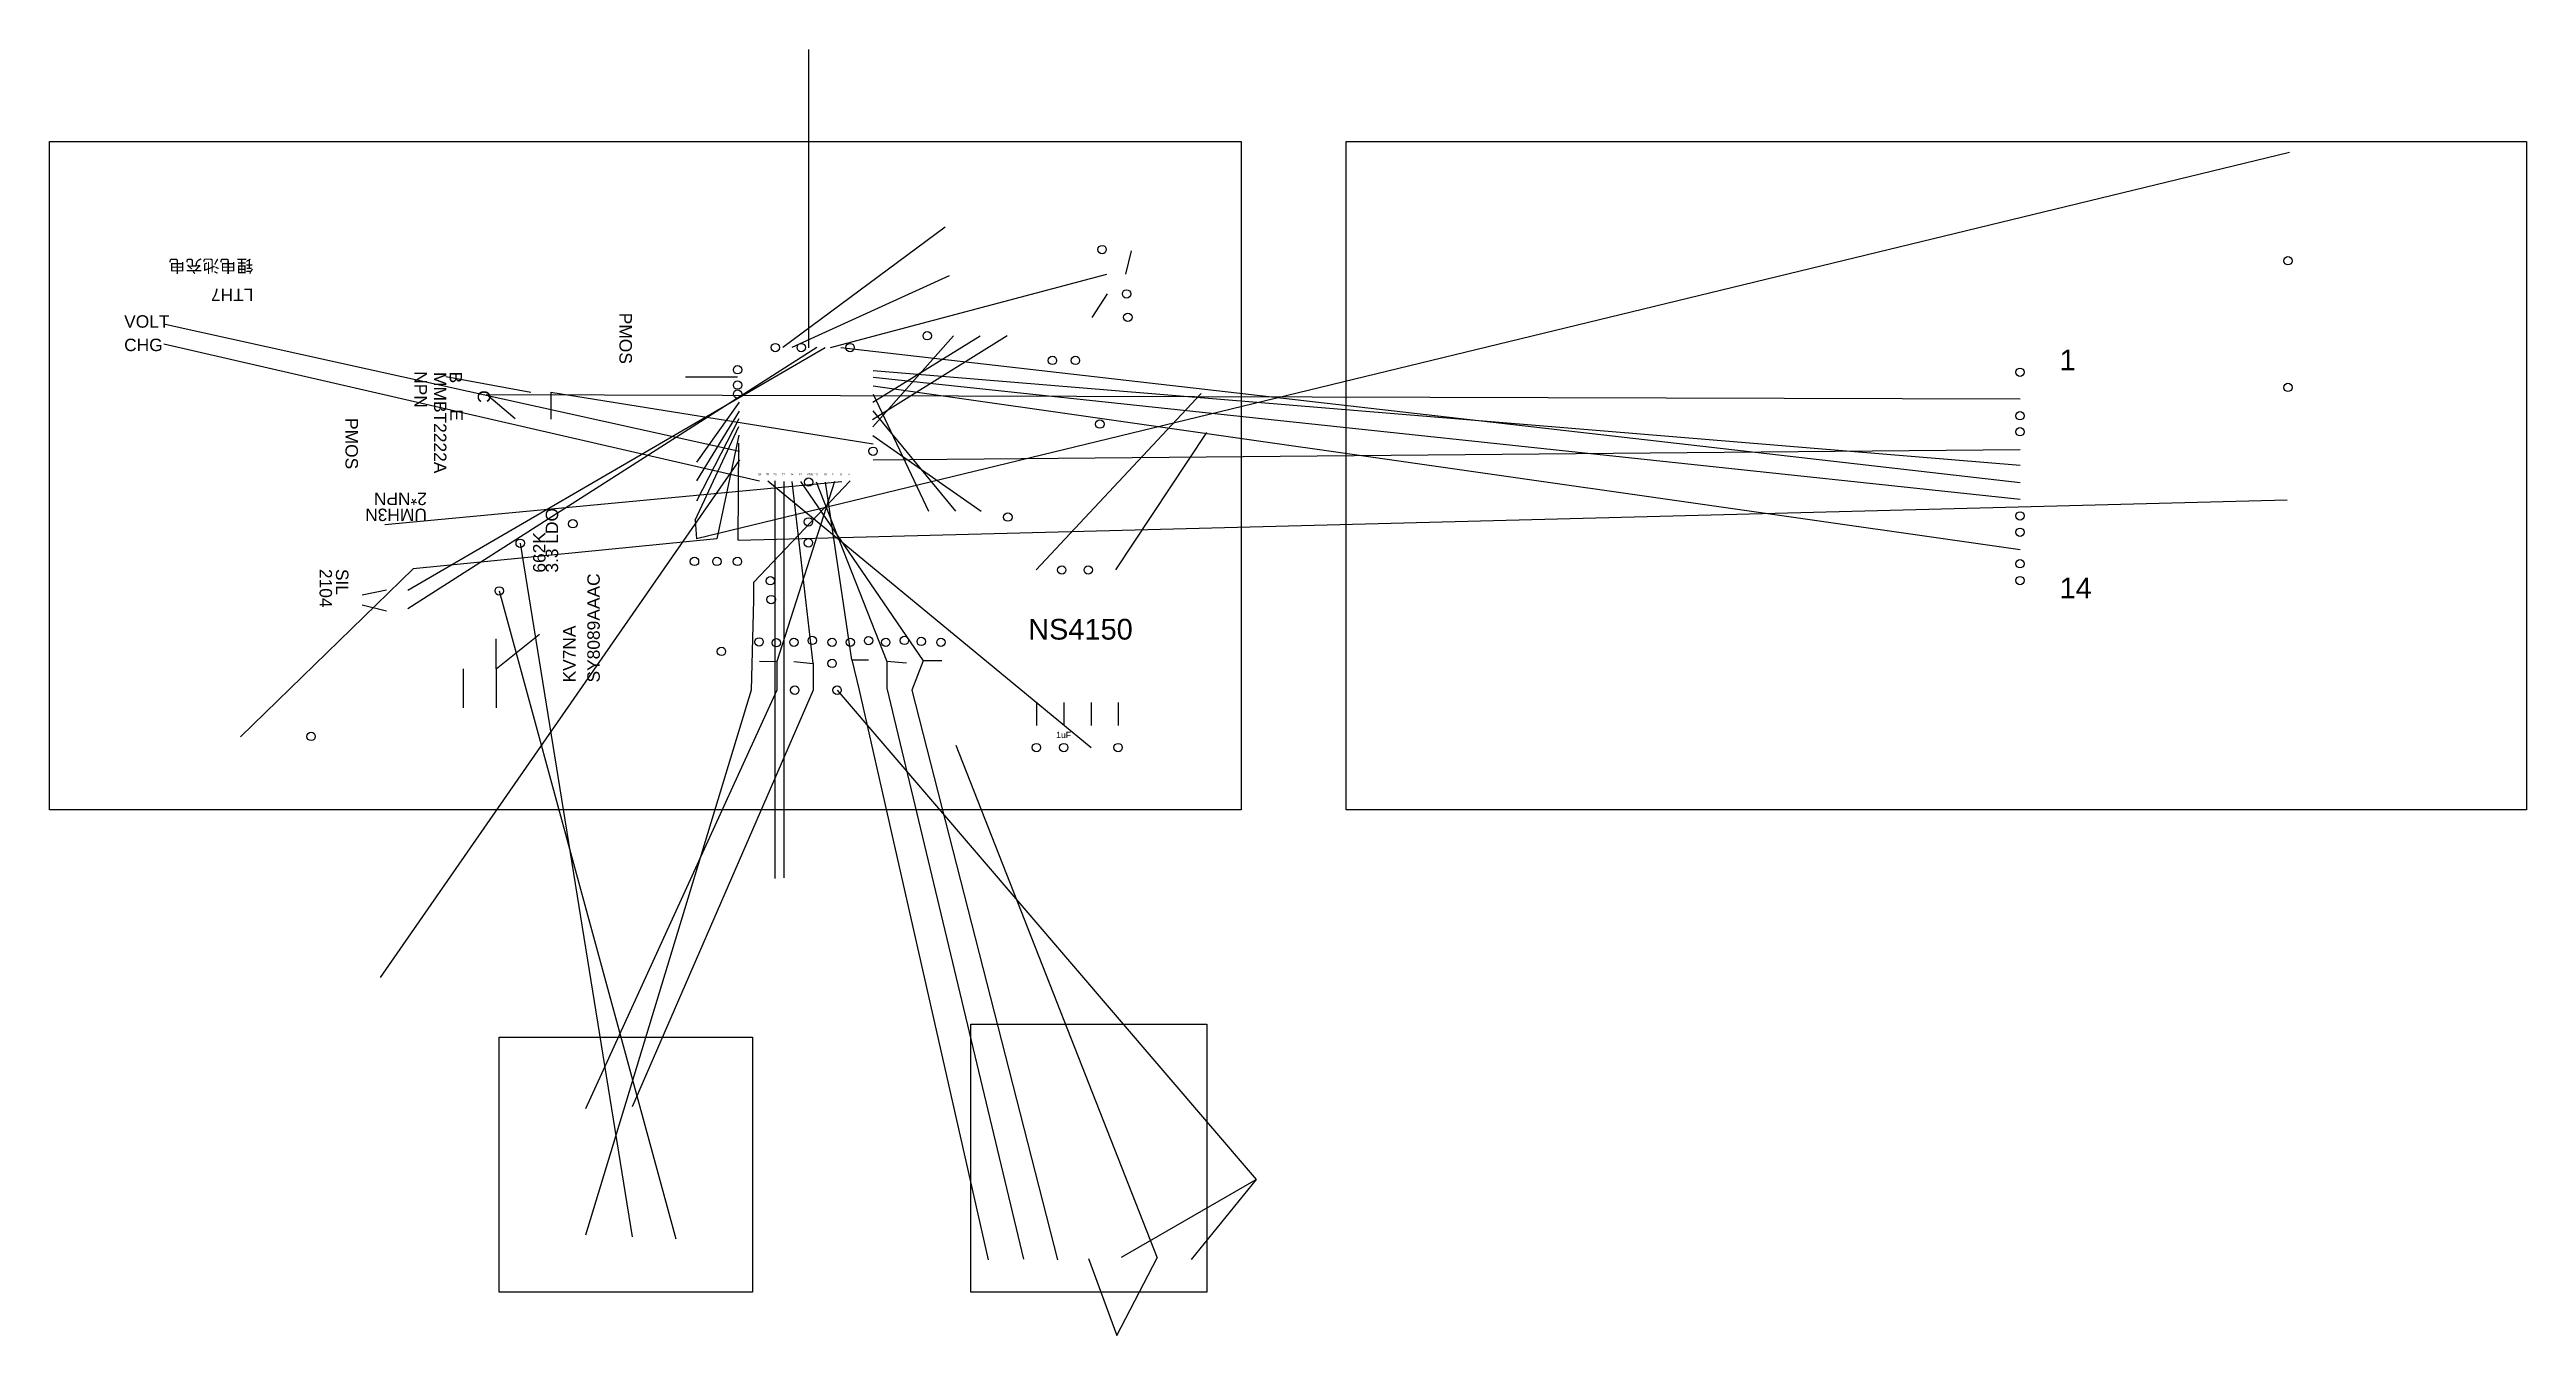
# Model space of a CAD drawing. Header units: millimetres. Extents: x 0 to 120, y -25 to 37.
import ezdxf

# ---------------------------------------------------------------- set-up
doc = ezdxf.new("R2010")
doc.units = ezdxf.units.MM
doc.header["$XCLIPFRAME"] = 2
doc.layers.get('0').update_dxf_attribs({"color": 1})
doc.styles.get("Standard").update_dxf_attribs({"font": 'arial.ttf'})
picture_1 = doc.add_image_def('image1.jpg', size_in_pixel=(2096, 1176))
picture_2 = doc.add_image_def('image2.jpg', size_in_pixel=(2080, 1178))
picture_3 = doc.add_image_def('image3.jpg', size_in_pixel=(800, 800))
picture_4 = doc.add_image_def('image4.jpg', size_in_pixel=(800, 800))

msp = doc.modelspace()

# ---------------------------------------------------------------- linework, layer by layer
at = {"color": 5}
for p, q in [((36.64, 22.29), (36.64, 36.69)), ((37.69, 22.31), (51.01, 25.85)), ((33.3, 16.9), (15.96, -8.09)), ((34.66, 15.88), (50.26, 3.01)), ((35, 15.88), (35, -3.3)), ((35.43, 15.85), (35.43, -3.27))]:
    msp.add_line(p, q, dxfattribs=at)
for p, q in [((108.09, 31.73), (31.21, 13.09)), ((35.38, 22.33), (43.21, 28.14)), ((51.94, 25.86), (52.21, 26.98)), ((35.83, 22.33), (43.42, 25.78)), ((51.03, 24.9), (50.3, 23.76)), ((33.3, 17.29), (5.58, 23.42)), ((46.21, 22.88), (39.71, 18.82)), ((39.72, 19.68), (44.91, 22.88)), ((39.73, 18.49), (43.62, 22.88)), ((5.52, 22.49), (34.26, 15.88)), ((17.29, 10.6), (37.42, 22.31)), ((37.03, 22.31), (17.29, 9.71)), ((38.18, 22.31), (95.08, 15.8)), ((19.13, 20.91), (23.23, 20.16)), ((33.2, 20.89), (30.69, 20.89)), ((39.74, 21.21), (95.08, 16.64)), ((39.74, 20.88), (95.08, 14.99)), ((39.74, 20.46), (95.08, 12.57)), ((21.09, 20.05), (95.08, 19.83)), ((22.46, 18.87), (21.09, 20.05)), ((24.19, 20.16), (39.74, 17.67)), ((24.19, 20.16), (24.19, 18.85)), ((33.28, 19.67), (31.21, 16.78)), ((33.27, 19.25), (31.22, 15.88)), ((39.72, 19.26), (43.71, 14.41)), ((39.74, 20.06), (42.41, 14.41)), ((47.6, 11.58), (55.57, 20.09)), ((31.15, 13.98), (33.26, 18.5)), ((33.26, 18.88), (31.21, 14.9)), ((33.26, 18.08), (32.2, 13.09)), ((39.73, 18.07), (44.96, 14.41)), ((55.82, 18.21), (51.43, 11.58)), ((33.23, 13.02), (33.26, 17.7)), ((39.74, 16.9), (95.08, 17.4)), ((16.18, 13.77), (38.23, 15.85)), ((33.23, 13.02), (107.97, 14.96)), ((31.15, 13.98), (31.21, 13.09)), ((32.2, 13.09), (17.54, 11.63)), ((22.71, 12.87), (28.11, -20.59)), ((17.54, 11.63), (9.22, 3.53)), ((16.26, 10.6), (15.09, 10.36)), ((15.09, 9.89), (16.26, 9.61)), ((21.7, 10.57), (30.22, -20.69)), ((21.55, 6.81), (23.64, 8.48)), ((21.55, 6.81), (21.55, 8.25)), ((19.96, 6.81), (19.96, 4.92)), ((21.55, 6.81), (21.55, 4.92)), ((33.86, 5.78), (25.86, -20.52)), ((35.1, 5.78), (25.86, -14.42)), ((36.85, 5.78), (28.12, -14.32)), ((38, 5.78), (58.23, -17.83)), ((39.07, 5.78), (45.29, -21.71)), ((40.4, 5.88), (46.99, -21.68)), ((41.6, 5.78), (48.64, -21.7)), ((47.63, 5.18), (47.63, 4.07)), ((48.95, 5.18), (48.95, 4.07)), ((50.26, 5.18), (50.26, 4.07)), ((51.57, 5.18), (51.57, 4.07)), ((43.73, 3.13), (53.45, -21.61)), ((51.72, -21.57), (58.23, -17.83)), ((58.23, -17.83), (55.08, -21.69)), ((50.14, -21.64), (51.5, -25.35)), ((51.5, -25.35), (53.45, -21.61))]:
    msp.add_line(p, q)
at = {"color": 2}
for p, q in [((37.87, 15.85), (35.1, 7.16)), ((36.85, 7.07), (35.84, 15.85)), ((36.23, 15.85), (42.16, 7.19)), ((36.99, 15.83), (40.4, 7.17)), ((38.71, 7.24), (37.45, 15.81)), ((33.96, 10.14), (33.86, 5.78)), ((34.25, 7.18), (35.1, 7.16)), ((38.71, 7.24), (39.07, 5.78)), ((38.71, 7.24), (39.51, 7.24)), ((41.35, 7.08), (40.4, 7.17)), ((40.4, 7.17), (40.4, 5.88)), ((42.16, 7.19), (41.6, 5.78)), ((43.05, 7.19), (42.16, 7.19)), ((35.1, 7.16), (35.1, 5.78)), ((35.92, 7.17), (36.85, 7.07)), ((36.85, 7.07), (36.85, 5.78))]:
    msp.add_line(p, q, dxfattribs=at)
msp.add_lwpolyline([(38.63, 15.88), (33.96, 10.98), (33.96, 10.14)], dxfattribs=at)
at = {"color": 7}
for centre in [(50.79, 27.04), (108.01, 26.5), (52.03, 23.77), (42.35, 22.88), (48.39, 21.69), (49.5, 21.69), (95.08, 21.12), (108.01, 20.39), (50.68, 18.62), (95.08, 18.25), (36.62, 12.89), (95.08, 11.88), (21.7, 10.57), (34.78, 11.06), (48.84, 11.58), (95.08, 11.07), (35.07, 8.07), (35.92, 8.09), (37.76, 8.09), (38.64, 8.09), (40.35, 8.09), (43.01, 8.09), (35.96, 5.78), (12.62, 3.55), (48.94, 3.01), (51.56, 3.01)]:
    msp.add_circle(centre, 0.202, dxfattribs=at)
at = {"color": 1}
for centre in [(51.97, 24.9), (35.02, 22.31), (36.27, 22.31), (38.63, 22.31), (33.2, 21.24), (33.2, 20.5), (33.2, 20.07), (39.74, 17.31), (36.63, 15.82), (36.62, 13.9), (46.24, 14.13), (22.71, 12.87), (31.12, 11.99), (32.2, 11.99), (33.19, 11.99), (50.12, 11.58), (34.82, 10.15), (36.8, 8.18), (39.52, 8.17), (41.25, 8.18), (32.42, 7.65), (34.24, 8.11), (37.76, 7.07), (42.06, 8.13), (38, 5.78), (47.62, 3.01)]:
    msp.add_circle(centre, 0.202, dxfattribs=at)
at = {"color": 2}
for centre in [(95.08, 19.02), (95.08, 14.19), (25.25, 13.81), (95.08, 13.4)]:
    msp.add_circle(centre, 0.202, dxfattribs=at)

# ---------------------------------------------------------------- texts
for s, rotation, p in [('锂电池充电', 180, (9.84, 26.55)), ('LTH7', 180, (9.84, 25.16)), ('PMOS', 270, (27.5, 23.99)), ('NPN', 270, (17.61, 21.17)), ('MMBT2222A', 270, (18.55, 21.13)), ('B', 270, (19.3, 21.15)), ('E', 270, (19.34, 19.33)), ('C', 270, (20.66, 20.25)), ('PMOS', 270, (14.28, 18.91)), ('UMH3N', 180, (18.21, 14.54)), ('2*NPN', 180, (18.21, 15.31)), ('3.3 LDO', 90, (24.54, 11.45)), ('662K', 90, (23.93, 11.45)), ('2104', 270, (13.03, 11.63)), ('SIL', 270, (13.82, 11.63)), ('SY8089AAAC', 90, (26.55, 6.15)), ('KV7NA', 90, (25.38, 6.15))]:
    msp.add_text(s, height=0.6, rotation=rotation).set_placement(p)
for s, height, p in [('VOLT', 0.6, (3.6, 23.27)), ('CHG', 0.6, (3.6, 22.14)), ('1', 1, (96.99, 21.21)), ('33', 0.1, (34.18, 16.14)), ('25', 0.1, (34.57, 16.14)), ('26', 0.1, (34.93, 16.14)), ('27', 0.1, (35.33, 16.14)), ('14', 0.1, (35.74, 16.14)), ('12', 0.1, (36.15, 16.14)), ('VDD', 0.1, (36.54, 16.14)), ('13', 0.1, (36.91, 16.14)), ('15', 0.1, (37.35, 16.14)), ('2', 0.1, (37.75, 16.14)), ('0', 0.1, (38.15, 16.14)), ('4', 0.1, (38.54, 16.14)), ('14', 1, (96.99, 10.21)), ('NS4150', 1, (47.22, 8.22)), ('1uF', 0.3, (48.57, 3.47))]:
    msp.add_text(s, height=height).set_placement(p)

# ---------------------------------------------------------------- pictures from other files: only their frames are drawn
image = msp.add_image(picture_1, insert=(0, 0), size_in_units=(57.5, 32.26), dxfattribs=dict(fade=69))
image.dxf.flags = 7
image = msp.add_image(picture_2, insert=(62.56, 0), size_in_units=(56.96, 32.26), dxfattribs=dict(fade=63))
image.dxf.flags = 7
image = msp.add_image(picture_4, insert=(40.94, -31.45), size_in_units=(30, 30))
image.set_boundary_path([(93.2, 236.6), (396.95, 581.27)])
image = msp.add_image(picture_3, insert=(18.01, -27.38), size_in_units=(20, 20))
image.set_boundary_path([(147.2, 142.7), (635.6, 635.14)])

doc.saveas('drawing.dxf')
